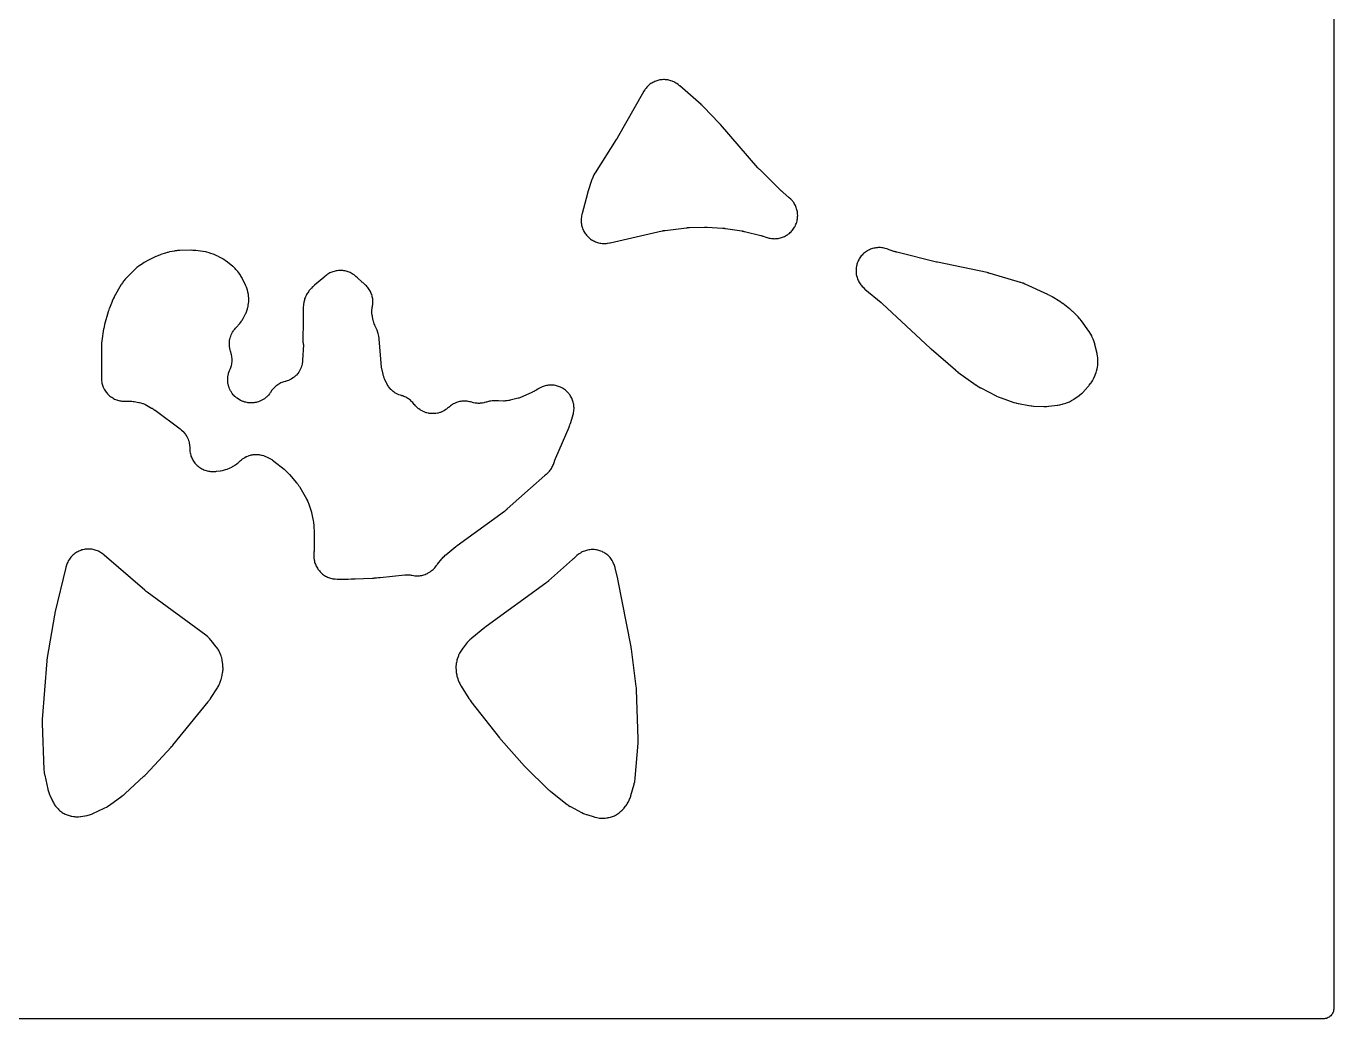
# Model space of a CAD drawing. Header units: millimetres. Extents: x 0 to 300, y 0 to 300.
# Drawn here: x 102.4 to 300.1, y -0.1 to 150 of the extents above; entities that cross this region are included whole.
import ezdxf

# ---------------------------------------------------------------- set-up
doc = ezdxf.new("R2010")
doc.units = ezdxf.units.MM
doc.layers.add('CUT', color=7, linetype='CONTINUOUS')

msp = doc.modelspace()

# ---------------------------------------------------------------- linework, layer by layer
at = {"layer": 'CUT'}
msp.add_lwpolyline([(300.15, 298.5107), (300.15, 1.4893), (300.1404, 1.2934), (300.1174, 1.1382), (300.0793, 0.9861), (300.0264, 0.8384), (299.9594, 0.6967), (299.8787, 0.5622), (299.7853, 0.4362), (299.68, 0.32), (299.5638, 0.2147), (299.4378, 0.1213), (299.3033, 0.0406), (299.1616, -0.0264), (299.0139, -0.0793), (298.8618, -0.1174), (298.7066, -0.1404), (298.5107, -0.15), (1.4893, -0.15)], dxfattribs=at)
for points in [[(186.309, 120.5812), (186.3141, 120.4247), (186.3293, 120.24), (186.3497, 120.0848), (186.3828, 119.9024), (186.4183, 119.75), (186.4691, 119.5717), (186.5193, 119.4234), (186.5873, 119.251), (186.6518, 119.1083), (186.7362, 118.9434), (186.8144, 118.8077), (186.9146, 118.6518), (187.0056, 118.5244), (187.1205, 118.379), (187.2236, 118.2611), (187.3522, 118.1277), (187.4662, 118.0204), (187.6073, 117.9002), (187.7313, 117.8046), (187.8834, 117.6987), (188.0161, 117.6157), (188.1779, 117.5252), (188.3181, 117.4556), (188.4879, 117.3813), (188.6343, 117.3257), (188.8105, 117.2684), (188.9616, 117.2274), (189.1426, 117.1876), (189.297, 117.1615), (189.481, 117.1396), (189.6372, 117.1287), (189.8225, 117.1249), (189.979, 117.1294), (190.1638, 117.1437), (190.3191, 117.1634), (190.6247, 117.2175), (190.7014, 117.233), (198.5732, 119.0278), (198.612, 119.0363), (198.6773, 119.05), (198.735, 119.0614), (198.7655, 119.0671), (198.7897, 119.0714), (198.8268, 119.0779), (198.8661, 119.0844), (198.932, 119.0948), (198.9902, 119.1033), (199.021, 119.1073), (199.0453, 119.1104), (202.2699, 119.5042), (202.3066, 119.5083), (202.3681, 119.5149), (202.4224, 119.5201), (202.451, 119.5224), (202.4737, 119.5242), (202.5086, 119.5268), (202.5453, 119.5293), (202.6071, 119.5329), (202.6616, 119.5355), (202.6903, 119.5365), (202.713, 119.5372), (204.9845, 119.597), (205.0177, 119.5977), (205.0733, 119.5984), (205.1224, 119.5985), (205.1482, 119.5983), (205.1687, 119.598), (205.2002, 119.5975), (205.2333, 119.5968), (205.2889, 119.5951), (205.338, 119.5931), (205.3638, 119.5918), (205.3842, 119.5906), (207.7161, 119.4523), (207.7539, 119.4498), (207.8171, 119.445), (207.8729, 119.4402), (207.9022, 119.4373), (207.9254, 119.4349), (207.9611, 119.431), (207.9987, 119.4266), (208.0617, 119.4188), (208.1171, 119.4112), (208.1463, 119.4069), (208.1694, 119.4034), (210.614, 119.0167), (210.6463, 119.0113), (210.7004, 119.002), (210.748, 118.9933), (210.7731, 118.9885), (210.7929, 118.9845), (210.8234, 118.9784), (210.8554, 118.9717), (210.9091, 118.9601), (210.9564, 118.9494), (210.9812, 118.9435), (211.0008, 118.9388), (213.5122, 118.3205), (213.5502, 118.3108), (213.6229, 118.2916), (213.6607, 118.2813), (213.6726, 118.278), (213.7159, 118.2654), (213.7987, 118.2404), (213.8417, 118.227), (214.3766, 118.0547), (214.4519, 118.0324), (214.7527, 117.9516), (214.9062, 117.9183), (215.0897, 117.8879), (215.2457, 117.8698), (215.4313, 117.8576), (215.5884, 117.8549), (215.7742, 117.8609), (215.9308, 117.8736), (216.1152, 117.8978), (216.2697, 117.9258), (216.4509, 117.968), (216.6019, 118.011), (216.778, 118.0707), (216.9242, 118.1284), (217.0936, 118.2051), (217.2333, 118.2768), (217.3944, 118.3697), (217.5265, 118.4548), (217.6776, 118.5631), (217.8007, 118.6607), (217.9406, 118.7833), (218.0535, 118.8925), (218.1806, 119.0282), (218.2823, 119.148), (218.3955, 119.2955), (218.4849, 119.4247), (218.5831, 119.5826), (218.6594, 119.7199), (218.7417, 119.8867), (218.8041, 120.0308), (218.8696, 120.2048), (218.9177, 120.3544), (218.9658, 120.534), (218.999, 120.6876), (219.0292, 120.8711), (219.0471, 121.0271), (219.0593, 121.2127), (219.0618, 121.3698), (219.0557, 121.5556), (219.0428, 121.7122), (219.0185, 121.8965), (218.9903, 122.0511), (218.948, 122.2322), (218.9048, 122.3832), (218.845, 122.5593), (218.7872, 122.7053), (218.7104, 122.8747), (218.6385, 123.0144), (218.5455, 123.1754), (218.4603, 123.3074), (218.3519, 123.4585), (218.2542, 123.5815), (218.1315, 123.7212), (218.0222, 123.834), (217.7948, 124.0467), (217.7361, 124.0989), (216.8904, 124.8155), (216.86, 124.8417), (216.8023, 124.8923), (216.7724, 124.919), (216.7643, 124.9263), (216.73, 124.9581), (216.6647, 125.0196), (216.6309, 125.052), (213.3201, 128.2971), (213.2888, 128.3284), (213.2292, 128.3889), (213.1985, 128.4208), (213.1905, 128.4291), (213.1554, 128.467), (213.0889, 128.5403), (213.0546, 128.5789), (207.3691, 135.1207), (207.3573, 135.1342), (207.2884, 135.2116), (207.2615, 135.2411), (207.2037, 135.303), (207.1904, 135.317), (204.8003, 137.813), (204.7761, 137.8377), (204.6564, 137.9574), (204.6066, 138.0052), (204.4818, 138.1196), (204.4561, 138.1427), (201.2433, 140.9647), (201.2104, 140.9928), (201.0885, 141.0941), (200.9936, 141.1672), (200.7845, 141.3161), (200.6558, 141.3988), (200.499, 141.4892), (200.3631, 141.5592), (200.1983, 141.6343), (200.0563, 141.691), (199.8852, 141.75), (199.7384, 141.7928), (199.5624, 141.8352), (199.4122, 141.8639), (199.2329, 141.8893), (199.0807, 141.9035), (198.8998, 141.9117), (198.7469, 141.9113), (198.5661, 141.9021), (198.4139, 141.8871), (198.2348, 141.8608), (198.0848, 141.8313), (197.909, 141.788), (197.7624, 141.7444), (197.5916, 141.6844), (197.4499, 141.627), (197.2856, 141.5511), (197.15, 141.4803), (196.9936, 141.3891), (196.8654, 141.3057), (196.7185, 141.1999), (196.5988, 141.1048), (196.4627, 140.9854), (196.3527, 140.8792), (196.2285, 140.7475), (196.1291, 140.6313), (196.0182, 140.4882), (195.9303, 140.3631), (195.7682, 140.107), (195.7289, 140.0414), (191.7613, 133.0546), (191.7467, 133.0293), (191.7186, 132.9811), (191.7037, 132.956), (191.6997, 132.9493), (191.6819, 132.9202), (191.6475, 132.8647), (191.6294, 132.8359), (188.4169, 127.8146), (188.3812, 127.756), (188.2445, 127.5206), (188.1807, 127.3991), (188.1114, 127.252), (188.0582, 127.1254), (187.9637, 126.8702), (187.9413, 126.8053), (187.3426, 124.9472), (187.3369, 124.9291), (187.3047, 124.8247), (187.2928, 124.7844), (187.2688, 124.6988), (187.2634, 124.6793), (186.4522, 121.641), (186.4339, 121.5648), (186.3686, 121.2614), (186.3432, 121.1069), (186.3221, 120.9228), (186.312, 120.7665)], [(113.8904, 95.8427), (113.9338, 95.6959), (113.9934, 95.5246), (114.0507, 95.3825), (114.1264, 95.2178), (114.1969, 95.0818), (114.2881, 94.9251), (114.3713, 94.7965), (114.477, 94.6492), (114.5722, 94.5291), (114.6915, 94.3926), (114.7977, 94.2822), (114.9295, 94.1577), (115.0458, 94.058), (115.1889, 93.9466), (115.3141, 93.8585), (115.4672, 93.7614), (115.6004, 93.6856), (115.7621, 93.6035), (115.9018, 93.5408), (116.0706, 93.4746), (116.2157, 93.4256), (116.3901, 93.3758), (116.5392, 93.3409), (116.7175, 93.308), (116.8693, 93.2875), (117.05, 93.2718), (117.203, 93.2659), (117.5066, 93.2687), (117.5831, 93.2712), (117.7266, 93.2794), (117.8711, 93.2833), (118.0755, 93.2827), (118.3638, 93.2644), (118.5667, 93.2392), (118.7095, 93.2171), (119.4098, 93.0869), (119.5373, 93.0596), (119.7165, 93.0161), (119.966, 92.9409), (120.0781, 92.9004), (120.318, 92.7987), (120.4836, 92.7175), (120.5991, 92.657), (121.3466, 92.2391), (121.4145, 92.1997), (121.5432, 92.122), (121.6098, 92.0804), (121.6282, 92.0685), (121.6934, 92.0247), (121.8168, 91.9388), (121.8805, 91.893), (125.6629, 89.0732), (125.7539, 89.0019), (125.8803, 88.8979), (126.0515, 88.7425), (126.1263, 88.6677), (126.2817, 88.4966), (126.349, 88.415), (126.4872, 88.2297), (126.5463, 88.142), (126.6661, 87.9443), (126.7165, 87.8513), (126.8167, 87.643), (126.8579, 87.5456), (126.9375, 87.3285), (126.9692, 87.2276), (127.0276, 87.0039), (127.0494, 86.9005), (127.086, 86.6722), (127.0977, 86.5671), (127.1122, 86.3364), (127.1149, 86.1537), (127.116, 86.0715), (127.1191, 85.995), (127.1191, 85.9924), (127.1313, 85.8059), (127.1494, 85.6489), (127.1799, 85.4645), (127.2133, 85.3101), (127.2619, 85.1296), (127.3104, 84.9792), (127.3765, 84.8044), (127.4396, 84.6595), (127.5226, 84.492), (127.5997, 84.3541), (127.6988, 84.1956), (127.7891, 84.066), (127.9034, 83.9181), (128.006, 83.798), (128.1343, 83.662), (128.2483, 83.5526), (128.3894, 83.43), (128.5136, 83.3324), (128.6661, 83.2242), (128.7993, 83.1393), (128.9617, 83.0468), (129.1027, 82.9754), (129.2734, 82.8993), (129.4207, 82.8422), (129.5982, 82.7833), (129.7504, 82.741), (129.9327, 82.6999), (130.0884, 82.6729), (130.2739, 82.6499), (130.4315, 82.6383), (130.6184, 82.6338), (130.7763, 82.6378), (131.0884, 82.6611), (131.167, 82.6689), (131.7227, 82.7382), (131.7949, 82.7488), (132.0798, 82.7976), (132.2223, 82.8288), (132.3891, 82.8733), (132.5282, 82.9172), (132.7995, 83.0169), (132.8673, 83.0435), (133.1447, 83.16), (133.2127, 83.1904), (133.4793, 83.3172), (133.6107, 83.3874), (133.8643, 83.5384), (133.9274, 83.578), (133.9503, 83.5932), (134.0213, 83.6428), (134.2969, 83.8471), (134.4302, 83.9576), (134.7247, 84.2298), (134.745, 84.2467), (134.815, 84.3111), (134.9243, 84.4053), (135.1044, 84.5462), (135.1898, 84.6066), (135.3824, 84.7297), (135.4732, 84.7817), (135.6767, 84.8859), (135.7719, 84.929), (135.9845, 85.0134), (136.0834, 85.0473), (136.303, 85.111), (136.4047, 85.1353), (136.6293, 85.1778), (136.7329, 85.1924), (136.9605, 85.2133), (137.065, 85.218), (137.2936, 85.2172), (137.3981, 85.2118), (137.6256, 85.1893), (137.7291, 85.174), (137.9534, 85.1299), (138.0549, 85.1048), (138.274, 85.0396), (138.3727, 85.005), (138.5847, 84.9192), (138.7316, 84.8514), (138.8343, 84.801), (139.4491, 84.4808), (139.5348, 84.434), (139.5892, 84.4028), (139.6318, 84.3697), (139.6522, 84.3541), (139.8015, 84.2419), (139.8598, 84.1966), (141.3764, 82.9816), (142.1927, 82.1854), (143.2886, 80.929), (143.3631, 80.8392), (143.4655, 80.7095), (143.5875, 80.5386), (143.6211, 80.4866), (143.7072, 80.348), (143.7509, 80.2748), (144.7578, 78.5171), (144.7957, 78.4484), (144.8662, 78.3155), (144.8992, 78.2508), (144.9589, 78.1197), (145.0189, 77.9691), (145.0588, 77.8617), (145.5296, 76.4948), (145.5405, 76.4602), (145.7529, 75.4222), (145.7668, 75.3141), (145.7798, 75.2127), (145.8146, 74.9415), (145.8743, 74.4761), (145.9515, 73.3717), (145.915, 70.5687), (145.9142, 70.5315), (145.9124, 70.4692), (145.9102, 70.4142), (145.9096, 70.4026), (145.9089, 70.387), (145.9055, 70.3052), (145.9058, 70.3052), (145.905, 70.2954), (145.9026, 70.2283), (145.8886, 69.9942), (145.887, 69.8361), (145.8943, 69.6492), (145.9083, 69.4918), (145.9116, 69.468), (145.9124, 69.4596), (145.9229, 69.3864), (145.934, 69.3065), (145.9357, 69.2976), (145.9388, 69.2758), (145.9688, 69.1218), (146.0131, 68.9415), (146.058, 68.7912), (146.1198, 68.6161), (146.1792, 68.4709), (146.2578, 68.3027), (146.3311, 68.164), (146.4259, 68.0043), (146.5124, 67.8734), (146.6223, 67.7238), (146.7213, 67.602), (146.8453, 67.4638), (146.9557, 67.3524), (147.0927, 67.227), (147.2135, 67.1269), (147.3621, 67.0155), (147.4921, 66.9277), (147.6509, 66.8315), (147.7888, 66.7568), (147.9563, 66.6766), (148.1009, 66.6158), (148.2754, 66.5523), (148.4253, 66.506), (148.6052, 66.4599), (148.7589, 66.4285), (148.9424, 66.4003), (149.0984, 66.384), (149.4089, 66.3671), (149.4873, 66.3647), (150.8464, 66.3572), (150.8639, 66.3572), (150.9648, 66.3578), (151.0036, 66.3584), (151.0857, 66.3609), (151.1044, 66.3615), (151.5403, 66.3796), (151.8405, 66.3796), (151.861, 66.3797), (151.9794, 66.3812), (152.0249, 66.3825), (152.1212, 66.3865), (152.1432, 66.3875), (153.3804, 66.4557), (154.7477, 66.5123), (154.7696, 66.5134), (154.8956, 66.5203), (154.944, 66.5238), (155.0464, 66.5325), (155.0697, 66.5347), (155.3831, 66.5662), (155.6664, 66.5818), (155.6846, 66.5829), (155.7891, 66.5899), (155.8293, 66.593), (155.9142, 66.6008), (155.9336, 66.6027), (159.6266, 66.9877), (159.7399, 66.9968), (159.9007, 67.0059), (160.1282, 67.0079), (160.2322, 67.0039), (160.4588, 66.9844), (160.6184, 66.963), (160.7308, 66.9453), (160.9809, 66.8996), (161.1422, 66.8785), (161.3339, 66.8634), (161.4964, 66.8588), (161.6887, 66.8632), (161.8508, 66.8751), (162.0417, 66.899), (162.2018, 66.9273), (162.3893, 66.9704), (162.5457, 67.0148), (162.7278, 67.0767), (162.8788, 67.1368), (163.0538, 67.2168), (163.1979, 67.2919), (163.3638, 67.3893), (163.4996, 67.4786), (163.6548, 67.5924), (163.7809, 67.695), (163.9237, 67.8239), (164.0387, 67.9388), (164.1676, 68.0815), (164.2704, 68.2075), (164.4373, 68.4348), (164.4737, 68.4831), (164.5446, 68.5747), (164.5821, 68.622), (165.2593, 69.453), (165.3395, 69.5465), (165.4565, 69.6758), (165.6308, 69.8498), (165.7603, 69.9665), (165.854, 70.0466), (167.375, 71.2808), (167.4248, 71.3201), (167.5211, 71.3941), (167.5719, 71.4321), (174.7362, 76.6434), (174.7513, 76.6545), (174.8381, 76.7192), (174.8711, 76.7445), (174.9386, 76.7976), (174.97, 76.8229), (175.0366, 76.8781), (175.0673, 76.9042), (175.1343, 76.9626), (175.1493, 76.9759), (178.6775, 80.1305), (178.6789, 80.1318), (180.8078, 82.0353), (180.8446, 82.0675), (180.9138, 82.1269), (180.9219, 82.134), (180.989, 82.1923), (180.9972, 82.1989), (181.0381, 82.2349), (181.1795, 82.3536), (181.2911, 82.4567), (181.4173, 82.5849), (181.5186, 82.698), (181.6321, 82.8376), (181.7222, 82.9598), (181.8219, 83.1095), (181.9001, 83.2398), (181.9851, 83.3982), (182.0506, 83.5353), (182.1202, 83.7011), (182.1723, 83.8438), (182.2644, 84.1387), (182.273, 84.1654), (182.2896, 84.2165), (182.2984, 84.2431), (182.3088, 84.274), (182.3134, 84.2874), (182.3223, 84.313), (182.3269, 84.3264), (182.3462, 84.3811), (182.3757, 84.4608), (182.4351, 84.6124), (182.4675, 84.6909), (184.4788, 89.3343), (184.4949, 89.373), (184.5716, 89.5637), (184.6009, 89.6422), (184.6675, 89.8366), (184.6806, 89.8765), (185.0483, 91.0486), (185.0698, 91.1237), (185.148, 91.4234), (185.18, 91.5764), (185.209, 91.759), (185.2259, 91.9143), (185.2369, 92.0989), (185.2386, 92.2551), (185.2316, 92.4399), (185.2181, 92.5955), (185.1931, 92.7787), (185.1644, 92.9323), (185.1217, 93.1122), (185.0782, 93.2623), (185.0181, 93.4372), (184.9602, 93.5823), (184.8833, 93.7505), (184.8115, 93.8892), (184.7186, 94.0491), (184.6336, 94.1802), (184.5256, 94.3303), (184.4282, 94.4524), (184.306, 94.5912), (184.1972, 94.7033), (184.0621, 94.8296), (183.9429, 94.9305), (183.7961, 95.043), (183.6676, 95.1318), (183.5105, 95.2294), (183.3739, 95.3053), (183.2081, 95.3872), (183.0648, 95.4494), (182.8918, 95.5146), (182.7431, 95.5626), (182.5645, 95.6106), (182.4119, 95.6438), (182.2295, 95.6743), (182.0743, 95.6924), (181.8898, 95.7049), (181.7336, 95.7079), (181.5488, 95.7023), (181.393, 95.69), (181.2096, 95.6665), (181.0558, 95.639), (180.8756, 95.5977), (180.7252, 95.5554), (180.5498, 95.4967), (180.4043, 95.4399), (180.2355, 95.3644), (180.0962, 95.2937), (179.8273, 95.1403), (179.7604, 95.1), (179.5154, 94.9439), (179.4463, 94.9015), (179.3126, 94.8226), (179.2422, 94.7826), (179.2223, 94.7717), (179.1505, 94.7341), (179.0118, 94.6643), (178.9388, 94.6292), (177.5095, 93.9698), (177.4059, 93.925), (177.2578, 93.8649), (177.0449, 93.7901), (176.8919, 93.7442), (176.783, 93.7144), (175.5817, 93.4153), (175.481, 93.3925), (175.3379, 93.3634), (175.1342, 93.3309), (175.0404, 93.3201), (174.8346, 93.3052), (174.6886, 93.301), (174.5854, 93.3002), (173.8055, 93.3112), (173.7352, 93.3132), (173.6641, 93.3163), (173.5945, 93.3178), (173.5896, 93.3178), (173.4736, 93.3205), (173.2262, 93.3324), (173.054, 93.3314), (172.8507, 93.3193), (172.6796, 93.2998), (172.4788, 93.2659), (172.3109, 93.2282), (171.9853, 93.1364), (171.9396, 93.1227), (171.9332, 93.1207), (171.9217, 93.1179), (171.7133, 93.0565), (171.6109, 93.0316), (171.3847, 92.988), (171.2804, 92.973), (171.0511, 92.9513), (170.9458, 92.9464), (170.7155, 92.9468), (170.6102, 92.952), (170.3809, 92.9745), (170.2767, 92.9898), (170.0506, 93.0341), (169.8923, 93.0732), (169.7811, 93.1034), (169.5775, 93.1641), (169.4287, 93.2008), (169.2507, 93.2358), (169.099, 93.258), (168.9185, 93.2758), (168.7654, 93.2835), (168.584, 93.2839), (168.4309, 93.2769), (168.2503, 93.2599), (168.0986, 93.2383), (167.9204, 93.2042), (167.7714, 93.1681), (167.5973, 93.1171), (167.4525, 93.067), (167.2841, 92.9995), (167.1447, 92.9358), (166.9835, 92.8525), (166.8509, 92.7757), (166.6984, 92.6774), (166.5737, 92.5883), (166.4314, 92.4758), (166.3724, 92.4269), (166.3611, 92.417), (166.3333, 92.3923), (166.2529, 92.319), (166.1264, 92.2091), (165.9403, 92.063), (165.8519, 92.0004), (165.6523, 91.8733), (165.5582, 91.8197), (165.347, 91.7129), (165.2481, 91.6688), (165.0274, 91.5833), (164.9247, 91.5493), (164.6966, 91.4859), (164.591, 91.4621), (164.3578, 91.4216), (164.2504, 91.4083), (164.0144, 91.3909), (163.9061, 91.3883), (163.6695, 91.3942), (163.5616, 91.4022), (163.3267, 91.4315), (163.2201, 91.4501), (162.9892, 91.5023), (162.8849, 91.5314), (162.6604, 91.6061), (162.5595, 91.6453), (162.3433, 91.7417), (162.2468, 91.7907), (162.0412, 91.908), (161.9499, 91.9662), (161.7569, 92.1032), (161.6718, 92.1701), (161.4932, 92.3254), (161.4151, 92.4004), (161.2527, 92.5725), (161.1439, 92.6999), (161.0693, 92.7918), (160.9515, 92.9443), (160.8527, 93.0603), (160.7294, 93.1919), (160.6201, 93.298), (160.4848, 93.4173), (160.3658, 93.5125), (160.2198, 93.6183), (160.0924, 93.7018), (159.937, 93.7933), (159.8022, 93.8643), (159.6388, 93.9406), (159.4978, 93.9984), (159.3279, 94.0588), (159.2555, 94.0826), (159.2109, 94.0961), (159.1752, 94.1065), (159.1315, 94.1186), (158.973, 94.1668), (158.7527, 94.2457), (158.6538, 94.2867), (158.4422, 94.3867), (158.3478, 94.4371), (158.147, 94.5573), (158.0579, 94.6166), (157.8697, 94.7557), (157.7869, 94.8235), (157.6131, 94.9803), (157.5373, 95.0558), (157.3796, 95.2288), (157.3115, 95.3113), (157.1715, 95.4988), (157.1117, 95.5876), (156.9906, 95.7879), (156.9119, 95.9336), (156.8588, 96.0379), (156.6825, 96.4063), (156.6232, 96.5406), (156.5452, 96.7331), (156.4518, 97.0113), (156.3979, 97.2118), (156.3641, 97.3547), (156.1432, 98.4359), (156.1297, 98.5077), (156.1058, 98.6457), (156.0945, 98.7178), (156.0916, 98.7381), (156.0825, 98.8106), (156.0671, 98.9497), (156.0602, 99.0224), (155.7674, 102.6835), (155.7577, 102.7731), (155.7094, 103.1264), (155.6749, 103.3031), (155.6226, 103.5094), (155.5685, 103.6811), (155.4425, 104.0146), (155.4084, 104.0979), (155.1357, 104.7128), (155.091, 104.8205), (155.0315, 104.9744), (154.9582, 105.1955), (154.9139, 105.3544), (154.8853, 105.4675), (154.7625, 106.0088), (154.7381, 106.131), (154.708, 106.3048), (154.6784, 106.5522), (154.6707, 106.6659), (154.6669, 106.915), (154.6711, 107.0289), (154.6931, 107.2771), (154.7178, 107.4517), (154.7385, 107.5746), (154.7674, 107.7232), (154.7898, 107.8781), (154.8073, 108.0626), (154.8144, 108.2189), (154.8138, 108.4042), (154.8056, 108.5605), (154.7869, 108.7448), (154.7635, 108.8995), (154.7269, 109.0811), (154.6885, 109.2328), (154.6343, 109.41), (154.5812, 109.5572), (154.51, 109.7282), (154.4428, 109.8696), (154.3552, 110.0328), (154.2745, 110.1669), (154.1714, 110.3208), (154.078, 110.4464), (153.9603, 110.5895), (153.8551, 110.7054), (153.724, 110.8363), (153.608, 110.9413), (153.2782, 111.2118), (153.2768, 111.2129), (153.1687, 111.3013), (153.0879, 111.3705), (153.0745, 111.3826), (152.6077, 111.8087), (152.5831, 111.8315), (152.5409, 111.8711), (152.5357, 111.876), (152.4972, 111.9118), (152.4847, 111.9236), (152.2359, 112.1584), (152.1183, 112.259), (151.9739, 112.371), (151.8475, 112.4597), (151.6928, 112.5573), (151.5583, 112.6334), (151.395, 112.7156), (151.2538, 112.7784), (151.0833, 112.8445), (150.9367, 112.8934), (150.7606, 112.9427), (150.61, 112.9772), (150.43, 113.0094), (150.2767, 113.0292), (150.0944, 113.0438), (149.94, 113.0487), (149.7571, 113.0457), (149.603, 113.0357), (149.4212, 113.0151), (149.2687, 112.9903), (149.0899, 112.9522), (148.9405, 112.9128), (148.7661, 112.8576), (148.6212, 112.804), (148.4529, 112.7323), (148.3139, 112.6649), (148.1534, 112.5773), (148.0215, 112.4969), (147.8701, 112.3942), (147.7466, 112.3014), (147.4922, 112.0903), (147.4698, 112.0714), (147.4476, 112.0523), (147.4475, 112.0522), (147.4096, 112.0196), (147.3922, 112.0048), (145.9885, 110.8234), (145.9497, 110.7897), (145.7624, 110.6215), (145.6882, 110.5504), (145.512, 110.3706), (145.4767, 110.3333), (145.387, 110.2356), (145.3376, 110.1792), (145.147, 109.951), (145.0563, 109.8315), (144.9558, 109.6852), (144.8767, 109.5577), (144.7903, 109.4026), (144.7235, 109.2683), (144.6699, 109.1465), (144.6294, 109.0631), (144.566, 108.9132), (144.5, 108.7321), (144.452, 108.5765), (144.4048, 108.3897), (144.3729, 108.23), (144.326, 107.9108), (144.3162, 107.83), (144.2804, 107.4546), (144.2766, 107.4068), (144.2613, 107.1719), (144.2579, 107.0759), (144.2567, 106.8406), (144.2572, 106.7926), (144.2896, 105.4937), (144.2361, 102.3584), (144.2402, 102.2133), (144.2575, 102.0692), (144.2877, 101.9272), (144.3271, 101.8003), (144.1959, 99.4854), (144.1867, 99.3715), (144.1699, 99.2108), (144.1354, 98.9851), (144.1147, 98.8828), (144.0589, 98.6614), (144.0285, 98.5614), (143.9519, 98.3464), (143.9123, 98.2498), (143.8156, 98.043), (143.7669, 97.9506), (143.651, 97.7539), (143.5937, 97.6665), (143.4597, 97.4817), (143.3944, 97.4002), (143.2433, 97.229), (143.1706, 97.1541), (143.004, 96.998), (142.9244, 96.9303), (142.7438, 96.7908), (142.6581, 96.7309), (142.465, 96.6092), (142.3741, 96.5578), (142.1703, 96.4549), (142.0749, 96.4124), (141.8734, 96.3338), (141.8648, 96.3323), (141.8536, 96.331), (141.7158, 96.3085), (141.5805, 96.2742), (141.5583, 96.2675), (141.3729, 96.2166), (141.2199, 96.1662), (141.0421, 96.0976), (140.895, 96.0321), (140.725, 95.946), (140.5852, 95.866), (140.4248, 95.7632), (140.2937, 95.6697), (140.1444, 95.5513), (140.0235, 95.445), (139.8868, 95.3122), (139.7771, 95.1943), (139.6545, 95.0484), (139.5573, 94.9201), (139.3389, 94.5998), (139.3273, 94.5847), (139.247, 94.4696), (139.1661, 94.362), (139.0152, 94.1808), (138.9422, 94.1014), (138.7742, 93.9358), (138.6938, 93.864), (138.5104, 93.7157), (138.4233, 93.6521), (138.2262, 93.5225), (138.1333, 93.4678), (137.9245, 93.3582), (137.8266, 93.3128), (137.6081, 93.2243), (137.5062, 93.1887), (137.28, 93.1221), (137.1752, 93.0967), (136.9435, 93.0526), (136.8367, 93.0376), (136.6018, 93.0164), (136.494, 93.012), (136.2582, 93.014), (136.1505, 93.0202), (135.916, 93.0453), (135.8095, 93.062), (135.5786, 93.11), (135.4742, 93.1371), (135.2491, 93.2076), (135.1479, 93.2448), (134.9308, 93.337), (134.8098, 93.3956), (134.6019, 93.5092), (134.4856, 93.5804), (134.2891, 93.7146), (134.2024, 93.7804), (134.0201, 93.9334), (133.9403, 94.0075), (133.774, 94.1778), (133.702, 94.2594), (133.5534, 94.4454), (133.4898, 94.5337), (133.3604, 94.7335), (133.3059, 94.8277), (133.1969, 95.0393), (133.1519, 95.1384), (133.0645, 95.3598), (133.0295, 95.4629), (132.9645, 95.6918), (132.9399, 95.7979), (132.8978, 96.0321), (132.8839, 96.1401), (132.8652, 96.3774), (132.8621, 96.4862), (132.867, 96.7241), (132.8746, 96.8327), (132.9031, 97.069), (132.9215, 97.1763), (132.9732, 97.4087), (133.0021, 97.5136), (133.0766, 97.7397), (133.1372, 97.8968), (133.1828, 98.0068), (133.2698, 98.2028), (133.328, 98.3544), (133.3877, 98.5369), (133.4302, 98.6935), (133.4711, 98.8811), (133.4976, 99.0412), (133.5193, 99.232), (133.5294, 99.394), (133.5317, 99.586), (133.5253, 99.7482), (133.5081, 99.9395), (133.4854, 100.1001), (133.4489, 100.2887), (133.41, 100.4462), (133.3136, 100.7661), (133.3011, 100.8056), (133.2986, 100.8155), (133.2332, 101.0284), (133.2071, 101.1303), (133.1608, 101.3557), (133.1447, 101.4597), (133.1202, 101.6885), (133.1141, 101.7936), (133.1117, 102.0237), (133.1156, 102.1289), (133.1353, 102.3581), (133.1493, 102.4625), (133.1908, 102.6888), (133.2147, 102.7913), (133.2777, 103.0126), (133.3114, 103.1123), (133.3953, 103.3266), (133.4383, 103.4226), (133.5424, 103.6279), (133.5944, 103.7194), (133.7176, 103.9137), (133.7782, 103.9998), (133.9194, 104.1814), (134.0255, 104.305), (134.1025, 104.3906), (134.1429, 104.4333), (134.1788, 104.4726), (134.6374, 104.9916), (134.6808, 105.0429), (134.8485, 105.2495), (134.9287, 105.3573), (135.0182, 105.4887), (135.089, 105.6027), (135.2198, 105.8345), (135.2516, 105.8936), (135.5536, 106.4854), (135.5849, 106.5503), (135.7031, 106.8103), (135.7568, 106.944), (135.8132, 107.1051), (135.8546, 107.243), (135.9244, 107.52), (135.9404, 107.5902), (135.9552, 107.6628), (135.9708, 107.7514), (136.0224, 108.104), (136.0384, 108.2832), (136.0502, 108.6392), (136.0506, 108.7292), (136.0497, 108.7703), (136.0449, 108.8617), (136.0158, 109.2231), (135.9906, 109.4044), (135.9204, 109.76), (135.9002, 109.8492), (135.8645, 109.9878), (135.8427, 110.0643), (135.7489, 110.3656), (135.6941, 110.515), (135.5708, 110.8054), (135.5379, 110.8778), (135.0732, 111.837), (135.0341, 111.9124), (134.8714, 112.2073), (134.7815, 112.3516), (134.5884, 112.6274), (134.5379, 112.6957), (134.3881, 112.8872), (134.3324, 112.9545), (134.1046, 113.2152), (133.9825, 113.3403), (133.7277, 113.5745), (133.6618, 113.6319), (132.8446, 114.3044), (132.7863, 114.3501), (132.5511, 114.5261), (132.4284, 114.6093), (132.178, 114.7627), (132.1139, 114.7999), (131.5129, 115.1308), (131.4575, 115.1599), (131.2357, 115.271), (131.1217, 115.3226), (130.8919, 115.416), (130.8335, 115.4384), (130.1523, 115.6846), (130.0643, 115.7136), (129.7122, 115.8183), (129.5317, 115.8607), (129.1699, 115.9239), (129.0782, 115.9372), (128.0304, 116.0582), (127.9773, 116.0635), (127.7167, 116.0848), (127.6102, 116.09), (127.3487, 116.0939), (127.2954, 116.0938), (125.6055, 116.0627), (125.5382, 116.0601), (125.2716, 116.0439), (125.1377, 116.0301), (124.8735, 115.9916), (124.8071, 115.9805), (124.1168, 115.8501), (124.0659, 115.8396), (123.817, 115.7842), (123.7162, 115.7582), (123.4715, 115.6867), (123.4218, 115.6713), (122.7398, 115.4477), (122.6843, 115.4284), (122.4141, 115.3287), (122.3054, 115.2839), (122.0434, 115.1647), (121.9904, 115.1394), (120.5879, 114.438), (120.5411, 114.4136), (120.3141, 114.2906), (120.2232, 114.2374), (120.0048, 114.0997), (119.9607, 114.0708), (119.4688, 113.7375), (119.4015, 113.6894), (119.1403, 113.492), (119.0137, 113.3857), (118.7743, 113.1624), (118.7153, 113.1045), (117.42, 111.7652), (117.3748, 111.7165), (117.1999, 111.52), (117.1159, 111.4173), (117.0215, 111.2916), (116.9462, 111.1823), (116.8062, 110.9596), (116.7721, 110.9027), (115.712, 109.0505), (115.6851, 109.0015), (115.5575, 108.7594), (115.5089, 108.6589), (115.3986, 108.4085), (115.377, 108.357), (114.9739, 107.3485), (114.9588, 107.3091), (114.8871, 107.115), (114.8599, 107.0351), (114.7985, 106.8374), (114.7865, 106.797), (114.2432, 104.869), (114.2309, 104.8228), (114.1741, 104.5955), (114.1537, 104.5021), (114.1106, 104.2718), (114.1025, 104.2247), (113.8193, 102.4148), (113.8109, 102.3534), (113.7824, 102.1091), (113.7728, 101.9854), (113.7632, 101.7397), (113.762, 101.6777), (113.7614, 96.8811), (113.7632, 96.8045), (113.7777, 96.5012), (113.7923, 96.3487), (113.8183, 96.1693), (113.8474, 96.0189)], [(231.857, 108.0451), (231.883, 108.0213), (239.1002, 101.309), (239.1093, 101.3005), (239.1493, 101.2639), (239.1666, 101.2483), (239.2282, 101.1935), (239.242, 101.1814), (242.9062, 97.9974), (242.9344, 97.9734), (243.0739, 97.8578), (243.1319, 97.8119), (243.2766, 97.7028), (243.3064, 97.6809), (246.0469, 95.7121), (246.0953, 95.6786), (246.3356, 95.5191), (246.436, 95.4576), (246.6873, 95.3161), (246.7392, 95.2882), (249.1014, 94.0709), (249.153, 94.0456), (249.4078, 93.9256), (249.5134, 93.8805), (249.7761, 93.7792), (249.8301, 93.7595), (251.7607, 93.0935), (251.8191, 93.0746), (252.052, 93.0042), (252.1708, 92.9732), (252.4084, 92.9208), (252.4686, 92.9087), (254.0362, 92.6255), (254.0904, 92.6167), (254.3566, 92.578), (254.4657, 92.5659), (254.7339, 92.5456), (254.7886, 92.5424), (256.2695, 92.4809), (256.3343, 92.4795), (256.5913, 92.4793), (256.7208, 92.4844), (256.977, 92.505), (257.0415, 92.5114), (258.3261, 92.6671), (258.3997, 92.6778), (258.6904, 92.7268), (258.8358, 92.7583), (259.1206, 92.8341), (259.192, 92.8549), (259.6367, 92.9957), (259.7139, 93.0223), (260.0169, 93.1355), (260.1666, 93.2003), (260.3397, 93.286), (260.482, 93.3657), (260.7557, 93.5379), (260.8236, 93.5831), (261.6189, 94.142), (261.6924, 94.1969), (261.977, 94.4223), (262.1139, 94.5442), (262.3708, 94.8006), (262.4338, 94.8672), (263.1035, 95.6171), (263.1561, 95.679), (263.358, 95.9296), (263.4533, 96.0611), (263.5581, 96.2222), (263.6396, 96.3626), (263.7868, 96.6487), (263.8221, 96.7218), (264.0309, 97.1839), (264.0682, 97.2735), (264.205, 97.6329), (264.2629, 97.8182), (264.3551, 98.1914), (264.3755, 98.2863), (264.3913, 98.3721), (264.4029, 98.4449), (264.4424, 98.7345), (264.4556, 98.8814), (264.4683, 99.1734), (264.4698, 99.2471), (264.4693, 99.4178), (264.4664, 99.5102), (264.4442, 99.8759), (264.4223, 100.0595), (264.3582, 100.42), (264.3393, 100.5105), (264.0186, 101.8562), (263.9985, 101.932), (263.9117, 102.2305), (263.8606, 102.3788), (263.745, 102.6673), (263.714, 102.7394), (263.558, 103.0795), (263.5247, 103.1478), (263.3862, 103.4153), (263.3101, 103.5467), (263.1469, 103.7998), (263.1043, 103.8627), (261.9892, 105.4243), (261.9472, 105.4804), (261.7758, 105.6994), (261.6846, 105.806), (261.4948, 106.0091), (261.4458, 106.0593), (260.6727, 106.817), (260.6377, 106.8502), (260.4642, 107.0103), (260.3914, 107.0735), (260.2086, 107.2229), (260.1708, 107.2528), (259.1576, 108.0309), (259.1258, 108.0547), (258.9683, 108.1695), (258.9029, 108.2148), (258.7399, 108.3216), (258.7064, 108.343), (257.5355, 109.0699), (257.4912, 109.0963), (257.2723, 109.2226), (257.1814, 109.2712), (256.9548, 109.3832), (256.9083, 109.4052), (253.4511, 110.9766), (253.4005, 110.9985), (253.1509, 111.1018), (253.0477, 111.1404), (252.7916, 111.2261), (252.739, 111.2427), (248.1605, 112.6031), (248.1286, 112.6122), (247.972, 112.6553), (247.9077, 112.6715), (247.7494, 112.708), (247.717, 112.7151), (240.2268, 114.2801), (240.2113, 114.2834), (240.1818, 114.2898), (240.1697, 114.2924), (240.1315, 114.3011), (240.081, 114.313), (240.054, 114.3195), (234.0495, 115.8033), (234.0138, 115.8124), (233.9542, 115.8281), (233.9018, 115.8425), (233.8747, 115.8503), (233.8531, 115.8566), (233.8198, 115.8666), (233.7848, 115.8773), (233.7262, 115.8957), (233.6747, 115.9126), (233.6477, 115.9217), (233.6264, 115.9291), (232.6523, 116.2702), (232.5767, 116.2946), (232.2744, 116.3839), (232.1198, 116.4213), (231.9349, 116.4564), (231.7774, 116.4783), (231.5899, 116.4949), (231.431, 116.501), (231.2429, 116.4989), (231.0842, 116.4892), (230.8971, 116.4685), (230.7401, 116.4431), (230.5561, 116.4039), (230.4024, 116.363), (230.2231, 116.3057), (230.0743, 116.2498), (229.9016, 116.175), (229.759, 116.1046), (229.5946, 116.0131), (229.4597, 115.9289), (229.3052, 115.8214), (229.1793, 115.7243), (229.0363, 115.602), (228.9207, 115.4928), (228.7904, 115.357), (228.6862, 115.2369), (228.5701, 115.0887), (228.4784, 114.9589), (228.3775, 114.8), (228.2991, 114.6617), (228.2145, 114.4935), (228.1502, 114.3481), (228.0828, 114.1724), (228.0332, 114.0213), (227.9835, 113.8398), (227.9492, 113.6845), (227.9178, 113.499), (227.8991, 113.3411), (227.8862, 113.1533), (227.8833, 112.9944), (227.8891, 112.8062), (227.902, 112.6478), (227.9265, 112.4612), (227.955, 112.3047), (227.9978, 112.1215), (228.0417, 111.9687), (228.1026, 111.7906), (228.1614, 111.6429), (228.2397, 111.4717), (228.3129, 111.3305), (228.4077, 111.168), (228.4946, 111.0348), (228.6051, 110.8825), (228.7048, 110.7586), (228.8299, 110.618), (228.9413, 110.5046), (229.1731, 110.2911), (229.2329, 110.2387), (231.6847, 108.1958), (231.7077, 108.1764), (231.7517, 108.1388), (231.7744, 108.1191), (231.7805, 108.1139), (231.8068, 108.0904)], [(105.1016, 37.2088), (105.12, 37.066), (105.169, 36.7848), (105.183, 36.7142), (105.6492, 34.6063), (105.6685, 34.5283), (105.7528, 34.2212), (105.803, 34.0686), (105.9177, 33.7716), (105.9485, 33.6974), (106.2894, 32.931), (106.319, 32.8682), (106.4418, 32.6216), (106.5091, 32.5), (106.595, 32.3596), (106.6725, 32.2443), (106.8361, 32.0227), (106.8785, 31.9677), (106.9483, 31.8813), (106.998, 31.8227), (107.2006, 31.595), (107.3082, 31.4852), (107.4417, 31.3615), (107.5594, 31.2625), (107.7041, 31.1522), (107.8307, 31.0649), (107.9854, 30.969), (108.1198, 30.8944), (108.2829, 30.8137), (108.4239, 30.7523), (108.594, 30.6877), (108.7402, 30.6401), (109.0341, 30.5597), (109.1087, 30.5413), (109.195, 30.5221), (109.2653, 30.5081), (109.5453, 30.4589), (109.6876, 30.4404), (109.8568, 30.4261), (110.0001, 30.4205), (110.17, 30.4214), (110.3132, 30.4286), (110.5962, 30.4556), (110.6674, 30.464), (111.2398, 30.5446), (111.3181, 30.5576), (111.6272, 30.6169), (111.7816, 30.6546), (111.9617, 30.7081), (112.1115, 30.7608), (112.4028, 30.8799), (112.4755, 30.9118), (114.1969, 31.7175), (114.2644, 31.7511), (114.5288, 31.8904), (114.6588, 31.9669), (114.9088, 32.1305), (114.9709, 32.1732), (116.8469, 33.5304), (116.8844, 33.5583), (117.0659, 33.6979), (117.1382, 33.757), (117.3112, 33.9069), (117.3461, 33.9379), (120.1762, 36.538), (120.1971, 36.5575), (120.3164, 36.6711), (120.3614, 36.7157), (120.4547, 36.812), (120.4758, 36.8341), (124.3143, 40.9451), (124.3319, 40.9642), (124.4315, 41.0745), (124.4692, 41.1176), (124.5471, 41.2102), (124.5647, 41.2316), (129.9027, 47.8072), (129.9307, 47.8427), (130.0651, 48.0182), (130.1179, 48.0913), (130.2423, 48.2741), (130.2671, 48.3117), (131.3065, 49.9365), (131.3494, 50.0076), (131.5123, 50.2941), (131.5869, 50.4427), (131.6659, 50.6228), (131.7246, 50.7783), (131.8249, 51.0921), (131.8481, 51.1719), (132.013, 51.7986), (132.0314, 51.8762), (132.0964, 52.1854), (132.1215, 52.3429), (132.1417, 52.5304), (132.151, 52.6895), (132.1525, 52.8782), (132.1458, 53.0374), (132.117, 53.352), (132.1077, 53.4311), (132.0154, 54.0791), (132.0037, 54.1504), (131.9506, 54.4317), (131.9174, 54.5723), (131.8707, 54.7368), (131.825, 54.8738), (131.7372, 55.1019), (131.6804, 55.2321), (131.5775, 55.442), (131.5105, 55.5647), (131.425, 55.7063), (131.3476, 55.8227), (131.1842, 56.0464), (131.1418, 56.1019), (130.349, 57.0937), (130.3042, 57.1473), (130.122, 57.3559), (130.0255, 57.457), (129.9062, 57.5717), (129.8013, 57.664), (129.5856, 57.8377), (129.5303, 57.8803), (120.6638, 64.405), (120.6285, 64.4315), (120.5612, 64.4829), (120.5264, 64.5101), (120.4783, 64.5483), (120.4394, 64.5799), (120.3654, 64.6412), (120.3271, 64.6736), (114.1914, 69.9796), (114.1312, 70.0292), (113.8876, 70.2199), (113.7602, 70.31), (113.6043, 70.4092), (113.4687, 70.4864), (113.304, 70.5699), (113.1615, 70.6336), (112.9894, 70.7007), (112.8414, 70.7501), (112.6635, 70.8001), (112.5114, 70.8349), (112.3296, 70.8674), (112.1748, 70.8872), (111.9906, 70.9017), (111.8347, 70.9064), (111.65, 70.903), (111.4943, 70.8924), (111.3108, 70.871), (111.1569, 70.8453), (110.9764, 70.8061), (110.8257, 70.7656), (110.6499, 70.709), (110.5038, 70.6539), (110.3343, 70.5805), (110.1944, 70.5115), (110.0328, 70.4219), (109.9003, 70.3396), (109.7482, 70.2346), (109.6243, 70.1398), (109.4832, 70.0206), (109.3691, 69.9141), (109.2403, 69.7817), (109.1371, 69.6647), (109.0219, 69.5203), (108.9305, 69.3938), (108.8299, 69.2389), (108.7513, 69.104), (108.6662, 68.9401), (108.6012, 68.7982), (108.5325, 68.6268), (108.4816, 68.4793), (108.395, 68.1824), (108.375, 68.107), (106.7395, 61.2707), (106.734, 61.2469), (106.7033, 61.1093), (106.6924, 61.0561), (106.6712, 60.9434), (106.6666, 60.9176), (105.5713, 54.5082), (105.5655, 54.4716), (105.5392, 54.2925), (105.5301, 54.2193), (105.512, 54.0391), (105.5088, 54.0023), (104.8252, 45.1313), (104.8223, 45.0856), (104.8115, 44.8613), (104.8097, 44.7697), (104.8117, 44.5452), (104.8128, 44.4994), (105.0737, 37.5652), (105.0781, 37.4933)], [(167.4247, 52.3277), (167.4368, 52.2329), (167.496, 51.8594), (167.5371, 51.6729), (167.6403, 51.3092), (167.6691, 51.2182), (167.6951, 51.1436), (167.7279, 51.0579), (167.8674, 50.722), (167.9474, 50.5567), (168.1244, 50.2391), (168.1714, 50.1602), (169.3428, 48.3155), (169.3642, 48.2827), (169.4712, 48.1231), (169.5163, 48.0591), (169.6309, 47.9049), (169.6547, 47.8738), (173.979, 42.3447), (173.9938, 42.326), (174.0799, 42.2193), (174.1136, 42.1788), (174.1865, 42.0943), (174.2033, 42.0752), (177.7601, 38.0804), (177.7767, 38.0621), (177.8728, 37.9575), (177.9104, 37.9178), (177.9915, 37.8354), (178.0102, 37.8168), (181.2144, 34.6645), (181.2453, 34.6349), (181.3983, 34.4922), (181.4623, 34.4357), (181.6227, 34.3013), (181.6558, 34.2743), (183.9865, 32.4262), (184.0448, 32.3821), (184.2797, 32.2127), (184.4019, 32.1327), (184.6512, 31.9855), (184.715, 31.9498), (186.3449, 31.0851), (186.4114, 31.0517), (186.6779, 30.9258), (186.8152, 30.8686), (187.0922, 30.768), (187.1627, 30.7443), (188.3042, 30.3889), (188.3843, 30.3662), (188.704, 30.2846), (188.8672, 30.2519), (189.1144, 30.2156), (189.27, 30.2005), (189.4685, 30.191), (189.6147, 30.1907), (189.7877, 30.1982), (189.9333, 30.2112), (190.2204, 30.2501), (190.2926, 30.2616), (190.407, 30.2825), (190.4791, 30.2974), (190.7636, 30.3629), (190.9054, 30.4026), (191.071, 30.4572), (191.2086, 30.5097), (191.3685, 30.5794), (191.5006, 30.6443), (191.6534, 30.7283), (191.779, 30.8051), (191.9235, 30.9029), (192.0415, 30.9909), (192.1763, 31.1015), (192.2858, 31.2), (192.4935, 31.405), (192.5447, 31.458), (192.796, 31.7301), (192.8429, 31.7832), (193.0242, 31.9976), (193.1107, 32.1098), (193.2072, 32.247), (193.2835, 32.3663), (193.424, 32.6093), (193.4581, 32.6714), (193.4785, 32.7106), (193.5146, 32.7844), (193.65, 33.0805), (193.7105, 33.2333), (193.8148, 33.5417), (193.8391, 33.6202), (194.3266, 35.3497), (194.3454, 35.4232), (194.4131, 35.716), (194.4403, 35.8651), (194.48, 36.163), (194.4882, 36.2383), (194.9399, 41.5304), (194.9432, 41.5788), (194.9563, 41.8165), (194.9587, 41.9135), (194.9573, 42.1515), (194.9562, 42.2), (194.687, 49.6282), (194.6852, 49.6653), (194.6744, 49.847), (194.6682, 49.921), (194.649, 50.102), (194.6446, 50.1389), (193.9135, 55.7732), (193.9103, 55.7963), (193.8911, 55.9292), (193.8829, 55.9802), (193.8638, 56.0878), (193.8592, 56.1123), (191.8699, 66.3724), (191.8676, 66.3839), (191.8603, 66.4203), (191.8521, 66.4587), (191.8254, 66.576), (191.8192, 66.6023), (191.4642, 68.0518), (191.4436, 68.1278), (191.3549, 68.4256), (191.3028, 68.5736), (191.2327, 68.7455), (191.1663, 68.8877), (191.0797, 69.052), (190.9997, 69.187), (190.8974, 69.3419), (190.8046, 69.4684), (190.6876, 69.6126), (190.5828, 69.7295), (190.4522, 69.8615), (190.3366, 69.9675), (190.1937, 70.0861), (190.0682, 70.1803), (189.9144, 70.2843), (189.7803, 70.3658), (189.617, 70.4542), (189.4755, 70.5221), (189.3044, 70.5942), (189.157, 70.6479), (188.9796, 70.7029), (188.8276, 70.7419), (188.6457, 70.7792), (188.4906, 70.8032), (188.3059, 70.8225), (188.1493, 70.8311), (187.9636, 70.8323), (187.8068, 70.8255), (187.6219, 70.8085), (187.4666, 70.7864), (187.2842, 70.7513), (187.1318, 70.7142), (186.9537, 70.6614), (186.8057, 70.6095), (186.6336, 70.5395), (186.4914, 70.4734), (186.327, 70.3869), (186.1919, 70.3071), (186.0369, 70.205), (185.9102, 70.1123), (185.6686, 69.9167), (185.6088, 69.8659), (185.1393, 69.446), (185.1325, 69.4399), (185.1317, 69.4392), (185.1007, 69.4115), (185.0805, 69.3935), (185.0074, 69.3291), (184.9982, 69.321), (181.3914, 66.0948), (181.362, 66.0689), (181.3122, 66.0258), (181.268, 65.9885), (181.2449, 65.9695), (181.2263, 65.9542), (181.1482, 65.8912), (181.1176, 65.8669), (181.066, 65.8266), (181.0201, 65.7916), (180.9957, 65.7735), (180.9763, 65.7593), (171.9379, 59.185), (171.9277, 59.1775), (171.8954, 59.1536), (171.8616, 59.1279), (171.759, 59.0477), (171.7361, 59.0295), (169.7845, 57.4462), (169.7219, 57.3927), (169.4801, 57.175), (169.3639, 57.0589), (169.1456, 56.8175), (169.0922, 56.7552), (168.4584, 55.9775), (168.4054, 55.9087), (168.2029, 55.6306), (168.1085, 55.4849), (168.0063, 55.3068), (167.9282, 55.1518), (167.7904, 54.8367), (167.7578, 54.7562), (167.6499, 54.4679), (167.6245, 54.3949), (167.5311, 54.1029), (167.4911, 53.9534), (167.4524, 53.7745), (167.4271, 53.622), (167.3969, 53.3632), (167.3866, 53.2201), (167.3811, 53.0116), (167.383, 52.8793), (167.3977, 52.6175), (167.4028, 52.5515)]]:
    msp.add_lwpolyline(points, close=True, dxfattribs=at)

doc.saveas('drawing.dxf')
